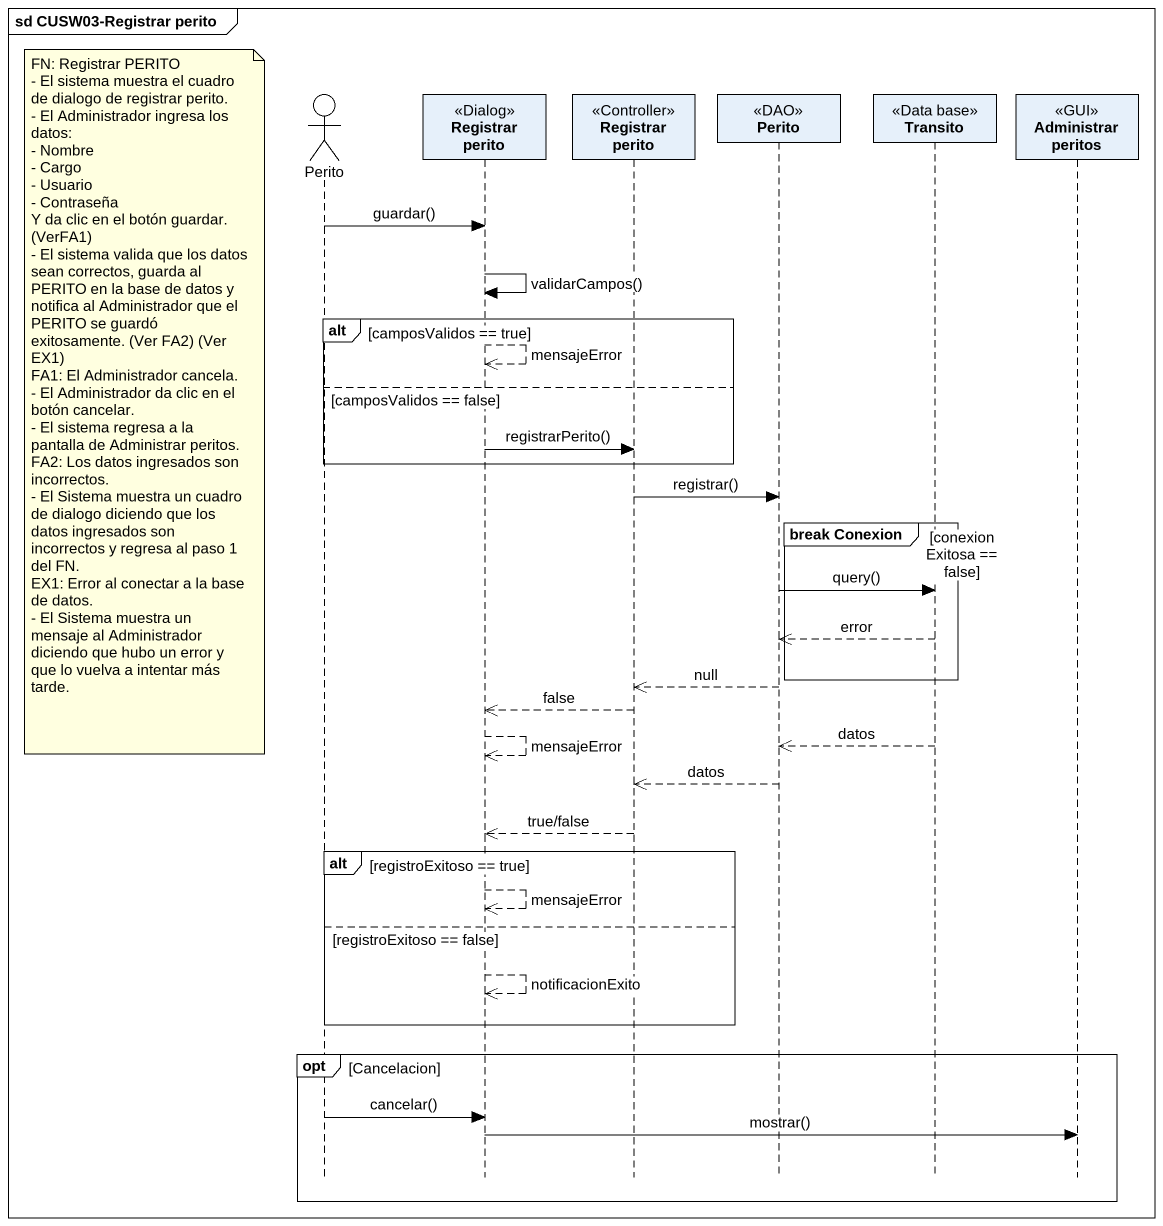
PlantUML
@startuml
mainframe sd CUSW03-Registrar perito
hide footbox
actor Perito
participant "Registrar perito" as Registrar_perito <<Dialog>>
participant "Registrar perito" as Registrar_perito_2 <<Controller>>
participant "Perito" as Perito_2 <<DAO>>
participant Transito <<Data base>>
participant "Administrar peritos" as Administrar_peritos <<GUI>>

Perito -> Registrar_perito : guardar()
Registrar_perito -> Registrar_perito : validarCampos()
alt camposValidos == true
  Registrar_perito -->> Registrar_perito : mensajeError
else camposValidos == false
  note left of Perito
    FN: Registrar PERITO
    - El sistema muestra el cuadro de dialogo de registrar perito.
    - El Administrador ingresa los datos:
    - Nombre
    - Cargo
    - Usuario
    - Contraseña
    Y da clic en el botón guardar. (VerFA1)
    - El sistema valida que los datos sean correctos, guarda al PERITO en la base de datos y notifica al Administrador que el PERITO se guardó exitosamente. (Ver FA2) (Ver EX1)
    FA1: El Administrador cancela.
    - El Administrador da clic en el botón cancelar.
    - El sistema regresa a la pantalla de Administrar peritos.
    FA2: Los datos ingresados son incorrectos.
    - El Sistema muestra un cuadro de dialogo diciendo que los datos ingresados son incorrectos y regresa al paso 1 del FN.
    EX1: Error al conectar a la base de datos.
    - El Sistema muestra un mensaje al Administrador diciendo que hubo un error y que lo vuelva a intentar más tarde.
  end note
  Registrar_perito -> Registrar_perito_2 : registrarPerito()
end
Registrar_perito_2 -> Perito_2 : registrar()
group break Conexion [conexionExitosa == false]
  Perito_2 -> Transito : query()
  Transito -->> Perito_2 : error
end
Perito_2 -->> Registrar_perito_2 : null
Registrar_perito_2 -->> Registrar_perito : false
Registrar_perito -->> Registrar_perito : mensajeError
Transito -->> Perito_2 : datos
Perito_2 -->> Registrar_perito_2 : datos
Registrar_perito_2 -->> Registrar_perito : true/false
alt registroExitoso == true
  Registrar_perito -->> Registrar_perito : mensajeError
else registroExitoso == false
  Registrar_perito -->> Registrar_perito : notificacionExito
end
opt Cancelacion
  Perito -> Registrar_perito : cancelar()
  Registrar_perito -> Administrar_peritos : mostrar()
end
@enduml
